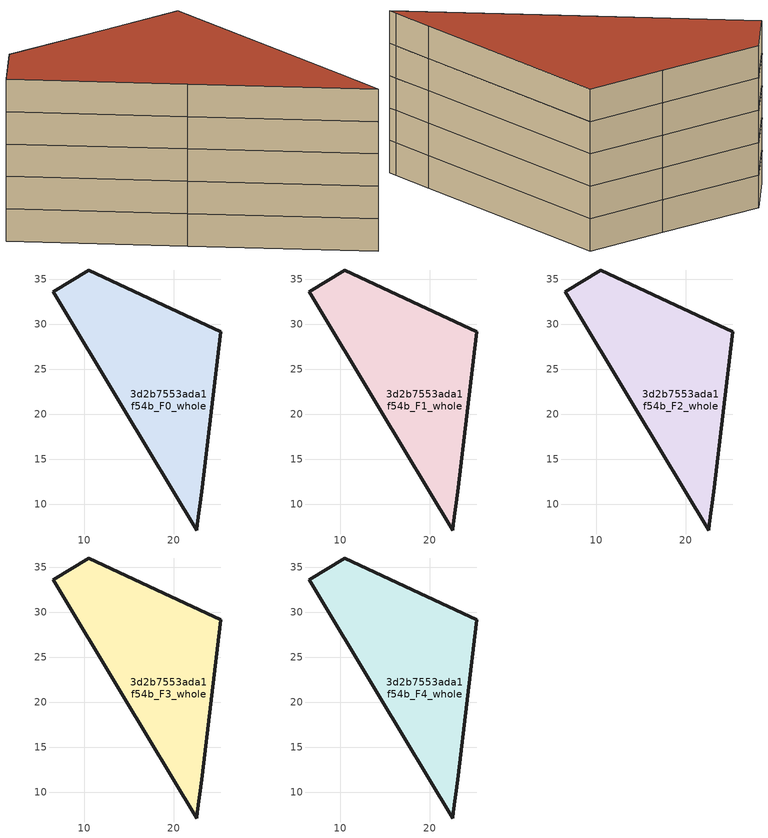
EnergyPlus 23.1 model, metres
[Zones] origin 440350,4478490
3d2b7553ada1f54b_F0_whole
 floor ground (EU_floor_Construction): 25.23,29.16 23.08,11.38 22.6,7.76 22.52,7.11 14.35,20.65 6.55,33.63 10.55,36.04 18.9,32.13 z0
 wall outside (EU_wall_Construction): 6.55,33.63 14.35,20.65 22.52,7.11 22.6,7.76 23.08,11.38 25.23,29.16 18.9,32.13 10.55,36.04 6.55,33.63 z0:3
3d2b7553ada1f54b_F1_whole
 floor to 3d2b7553ada1f54b_F0_whole (EU_floor_Construction): 25.23,29.16 23.08,11.38 22.6,7.76 22.52,7.11 14.35,20.65 6.55,33.63 10.55,36.04 18.9,32.13 z3
 wall outside (EU_wall_Construction): 6.55,33.63 14.35,20.65 22.52,7.11 22.6,7.76 23.08,11.38 25.23,29.16 18.9,32.13 10.55,36.04 6.55,33.63 z3:6
3d2b7553ada1f54b_F2_whole
 floor to 3d2b7553ada1f54b_F1_whole (EU_floor_Construction): 25.23,29.16 23.08,11.38 22.6,7.76 22.52,7.11 14.35,20.65 6.55,33.63 10.55,36.04 18.9,32.13 z6
 wall outside (EU_wall_Construction): 6.55,33.63 14.35,20.65 22.52,7.11 22.6,7.76 23.08,11.38 25.23,29.16 18.9,32.13 10.55,36.04 6.55,33.63 z6:9
3d2b7553ada1f54b_F3_whole
 floor to 3d2b7553ada1f54b_F2_whole (EU_floor_Construction): 25.23,29.16 23.08,11.38 22.6,7.76 22.52,7.11 14.35,20.65 6.55,33.63 10.55,36.04 18.9,32.13 z9
 wall outside (EU_wall_Construction): 6.55,33.63 14.35,20.65 22.52,7.11 22.6,7.76 23.08,11.38 25.23,29.16 18.9,32.13 10.55,36.04 6.55,33.63 z9:12
3d2b7553ada1f54b_F4_whole
 floor to 3d2b7553ada1f54b_F3_whole (EU_floor_Construction): 25.23,29.16 23.08,11.38 22.6,7.76 22.52,7.11 14.35,20.65 6.55,33.63 10.55,36.04 18.9,32.13 z12
 wall outside (EU_wall_Construction): 6.55,33.63 14.35,20.65 22.52,7.11 22.6,7.76 23.08,11.38 25.23,29.16 18.9,32.13 10.55,36.04 6.55,33.63 z12:15
 roof outside (EU_roof_Construction): 22.6,7.76 23.08,11.38 25.23,29.16 18.9,32.13 10.55,36.04 6.55,33.63 14.35,20.65 22.52,7.11 z15
[Building]
EU S2 Campaign: North Axis=0; Terrain=City; Solar Distribution=FullExterior
[Site:Location]
Madrid: Latitude=40.5; Longitude=-3.5; Time Zone=1; Elevation=609
[SizingPeriod:WeatherFileDays]
AnnualSizingPeriod: Begin Month=1; Begin Day of Month=1; End Month=12; End Day of Month=31; Day of Week for Start Day=Monday; Use Weather File Daylight Saving Period=No; Use Weather File Rain and Snow Indicators=No
[MATERIAL]
EU_InternalMass_Material: Roughness=MediumRough; Thickness=0.1; Conductivity=1; Density=1800; Specific Heat=900; Thermal Absorptance=0.9; Solar Absorptance=0.7; Visible Absorptance=0.7
[MATERIAL:NOMASS] Roughness=MediumRough; Thermal Absorptance=0.9; Solar Absorptance=0.7; Visible Absorptance=0.7
Name | Thermal Resistance
EU_wall_NoMass | 0.609216
EU_roof_NoMass | 0.513268
EU_floor_NoMass | 0.568163
[CONSTRUCTION]
EU_wall_Construction: EU_wall_NoMass
EU_roof_Construction: EU_roof_NoMass
EU_floor_Construction: EU_floor_NoMass
EU_InternalMass_Construction: EU_InternalMass_Material
[ZONE] Type=1; Multiplier=1; Ceiling Height=autocalculate; Floor Area=autocalculate; Part of Total Floor Area=Yes
Name | Volume
3d2b7553ada1f54b_F0_whole | 732.334
3d2b7553ada1f54b_F1_whole; 3d2b7553ada1f54b_F2_whole; 3d2b7553ada1f54b_F3_whole; 3d2b7553ada1f54b_F4_whole | 732.333
[INTERNALMASS] Construction=EU_InternalMass_Construction; Surface Area=244.111
Name | Zone or ZoneList
3d2b7553ada1f54b_F0_whole_EU_InternalMass | 3d2b7553ada1f54b_F0_whole
3d2b7553ada1f54b_F1_whole_EU_InternalMass | 3d2b7553ada1f54b_F1_whole
3d2b7553ada1f54b_F2_whole_EU_InternalMass | 3d2b7553ada1f54b_F2_whole
3d2b7553ada1f54b_F3_whole_EU_InternalMass | 3d2b7553ada1f54b_F3_whole
3d2b7553ada1f54b_F4_whole_EU_InternalMass | 3d2b7553ada1f54b_F4_whole
[OTHEREQUIPMENT] Fuel Type=Electricity; Design Level Calculation Method=Watts/Area; Power per Zone Floor Area=1; Fraction Latent=0; Fraction Radiant=0; Fraction Lost=0; Carbon Dioxide Generation Rate=0; EndUse Subcategory=EU_Step8_InternalGains
Name | Zone or ZoneList or Space or SpaceList | Schedule
EU_Step8_InternalGain_3d2b7553ada1f54b_F0_whole_f000 | 3d2b7553ada1f54b_F0_whole | EU_Step8_GainSchedule_3d2b7553ada1f54b_F0_whole_f000
EU_Step8_InternalGain_3d2b7553ada1f54b_F1_whole_f000 | 3d2b7553ada1f54b_F1_whole | EU_Step8_GainSchedule_3d2b7553ada1f54b_F1_whole_f000
EU_Step8_InternalGain_3d2b7553ada1f54b_F2_whole_f000 | 3d2b7553ada1f54b_F2_whole | EU_Step8_GainSchedule_3d2b7553ada1f54b_F2_whole_f000
EU_Step8_InternalGain_3d2b7553ada1f54b_F3_whole_f000 | 3d2b7553ada1f54b_F3_whole | EU_Step8_GainSchedule_3d2b7553ada1f54b_F3_whole_f000
EU_Step8_InternalGain_3d2b7553ada1f54b_F4_whole_f000 | 3d2b7553ada1f54b_F4_whole | EU_Step8_GainSchedule_3d2b7553ada1f54b_F4_whole_f000
[ZONEVENTILATION:DESIGNFLOWRATE] Schedule=EU_AlwaysOn; Design Flow Rate Calculation Method=AirChanges/Hour; Air Changes per Hour=0.752966; Ventilation Type=Natural; Fan Pressure Rise=0; Fan Total Efficiency=1; Constant Term Coefficient=1; Temperature Term Coefficient=0; Velocity Term Coefficient=0; Velocity Squared Term Coefficient=0; Minimum Indoor Temperature=-100; Maximum Indoor Temperature=100; Delta Temperature=-100; Minimum Outdoor Temperature=-100; Maximum Outdoor Temperature=100; Maximum Wind Speed=40
Name | Zone or ZoneList or Space or SpaceList
EU_ConstantAir_3d2b7553ada1f54b_F0_whole | 3d2b7553ada1f54b_F0_whole
EU_ConstantAir_3d2b7553ada1f54b_F1_whole | 3d2b7553ada1f54b_F1_whole
EU_ConstantAir_3d2b7553ada1f54b_F2_whole | 3d2b7553ada1f54b_F2_whole
EU_ConstantAir_3d2b7553ada1f54b_F3_whole | 3d2b7553ada1f54b_F3_whole
EU_ConstantAir_3d2b7553ada1f54b_F4_whole | 3d2b7553ada1f54b_F4_whole
[HVACTEMPLATE:THERMOSTAT] Constant Heating Setpoint=20; Constant Cooling Setpoint=50
EU_HeatOnly_3d2b7553ada1f54b_F0_whole; EU_HeatOnly_3d2b7553ada1f54b_F1_whole; EU_HeatOnly_3d2b7553ada1f54b_F2_whole; EU_HeatOnly_3d2b7553ada1f54b_F3_whole; EU_HeatOnly_3d2b7553ada1f54b_F4_whole
[HVACTEMPLATE:ZONE:IDEALLOADSAIRSYSTEM] System Availability Schedule=EU_AlwaysOn; Maximum Heating Supply Air Temperature=50; Minimum Cooling Supply Air Temperature=13; Maximum Heating Supply Air Humidity Ratio=0.0156; Minimum Cooling Supply Air Humidity Ratio=0.0077; Heating Limit=NoLimit; Cooling Limit=NoLimit; Heating Availability Schedule=EU_AlwaysOn; Cooling Availability Schedule=EU_CoolingOff; Dehumidification Control Type=ConstantSensibleHeatRatio; Cooling Sensible Heat Ratio=0.7; Dehumidification Setpoint=60; Humidification Control Type=None; Humidification Setpoint=30; Outdoor Air Method=None; Outdoor Air Flow Rate per Person=0.00944; Outdoor Air Flow Rate per Zone Floor Area=0; Outdoor Air Flow Rate per Zone=0; Demand Controlled Ventilation Type=None; Outdoor Air Economizer Type=NoEconomizer; Heat Recovery Type=None; Sensible Heat Recovery Effectiveness=0.7; Latent Heat Recovery Effectiveness=0.65
Name | Template Thermostat
3d2b7553ada1f54b_F0_whole | EU_HeatOnly_3d2b7553ada1f54b_F0_whole
3d2b7553ada1f54b_F1_whole | EU_HeatOnly_3d2b7553ada1f54b_F1_whole
3d2b7553ada1f54b_F2_whole | EU_HeatOnly_3d2b7553ada1f54b_F2_whole
3d2b7553ada1f54b_F3_whole | EU_HeatOnly_3d2b7553ada1f54b_F3_whole
3d2b7553ada1f54b_F4_whole | EU_HeatOnly_3d2b7553ada1f54b_F4_whole
[SIZING:ZONE] Zone Cooling Design Supply Air Temperature Input Method=SupplyAirTemperature; Zone Cooling Design Supply Air Temperature=13; Zone Heating Design Supply Air Temperature Input Method=SupplyAirTemperature; Zone Heating Design Supply Air Temperature=50; Zone Cooling Design Supply Air Humidity Ratio=0.008; Zone Heating Design Supply Air Humidity Ratio=0.008; Cooling Design Air Flow Method=DesignDay; Cooling Design Air Flow Rate=0; Cooling Minimum Air Flow per Zone Floor Area=0.000762; Cooling Minimum Air Flow=0; Cooling Minimum Air Flow Fraction=0.2; Heating Design Air Flow Method=DesignDay; Heating Design Air Flow Rate=0; Heating Maximum Air Flow per Zone Floor Area=0.002032; Heating Maximum Air Flow=0.141576; Heating Maximum Air Flow Fraction=0.3; Account for Dedicated Outdoor Air System=No; Dedicated Outdoor Air System Control Strategy=NeutralSupplyAir; Dedicated Outdoor Air Low Setpoint Temperature for Design=autosize; Dedicated Outdoor Air High Setpoint Temperature for Design=autosize; Zone Load Sizing Method=Sensible Load Only No Latent Load; Zone Latent Cooling Design Supply Air Humidity Ratio Input Method=HumidityRatioDifference; Zone Cooling Design Supply Air Humidity Ratio Difference=0.005; Zone Latent Heating Design Supply Air Humidity Ratio Input Method=HumidityRatioDifference; Zone Humidification Design Supply Air Humidity Ratio Difference=0.005
3d2b7553ada1f54b_F0_whole; 3d2b7553ada1f54b_F1_whole; 3d2b7553ada1f54b_F2_whole; 3d2b7553ada1f54b_F3_whole; 3d2b7553ada1f54b_F4_whole
[SCHEDULE:CONSTANT]
Name | Hourly Value
EU_AlwaysOn | 1
EU_CoolingOff | 0
[SCHEDULE:FILE] Column Number=1; Rows to Skip at Top=0; Number of Hours of Data=8760; Column Separator=Comma; Interpolate to Timestep=No; Minutes per Item=60; Adjust Schedule for Daylight Savings=Yes
Name | File
EU_Step8_GainSchedule_3d2b7553ada1f54b_F0_whole_f000 | C:\Users\o_iseri\Desktop\OpenUBEM\openubem\outputs\eu_evidence\EU-11\ES-MAD-BERRUGUETE\idfs\3d2b7553ada1f54b\3d2b7553ada1f54b_F0_whole_f000_gain.csv
EU_Step8_GainSchedule_3d2b7553ada1f54b_F1_whole_f000 | C:\Users\o_iseri\Desktop\OpenUBEM\openubem\outputs\eu_evidence\EU-11\ES-MAD-BERRUGUETE\idfs\3d2b7553ada1f54b\3d2b7553ada1f54b_F1_whole_f000_gain.csv
EU_Step8_GainSchedule_3d2b7553ada1f54b_F2_whole_f000 | C:\Users\o_iseri\Desktop\OpenUBEM\openubem\outputs\eu_evidence\EU-11\ES-MAD-BERRUGUETE\idfs\3d2b7553ada1f54b\3d2b7553ada1f54b_F2_whole_f000_gain.csv
EU_Step8_GainSchedule_3d2b7553ada1f54b_F3_whole_f000 | C:\Users\o_iseri\Desktop\OpenUBEM\openubem\outputs\eu_evidence\EU-11\ES-MAD-BERRUGUETE\idfs\3d2b7553ada1f54b\3d2b7553ada1f54b_F3_whole_f000_gain.csv
EU_Step8_GainSchedule_3d2b7553ada1f54b_F4_whole_f000 | C:\Users\o_iseri\Desktop\OpenUBEM\openubem\outputs\eu_evidence\EU-11\ES-MAD-BERRUGUETE\idfs\3d2b7553ada1f54b\3d2b7553ada1f54b_F4_whole_f000_gain.csv
